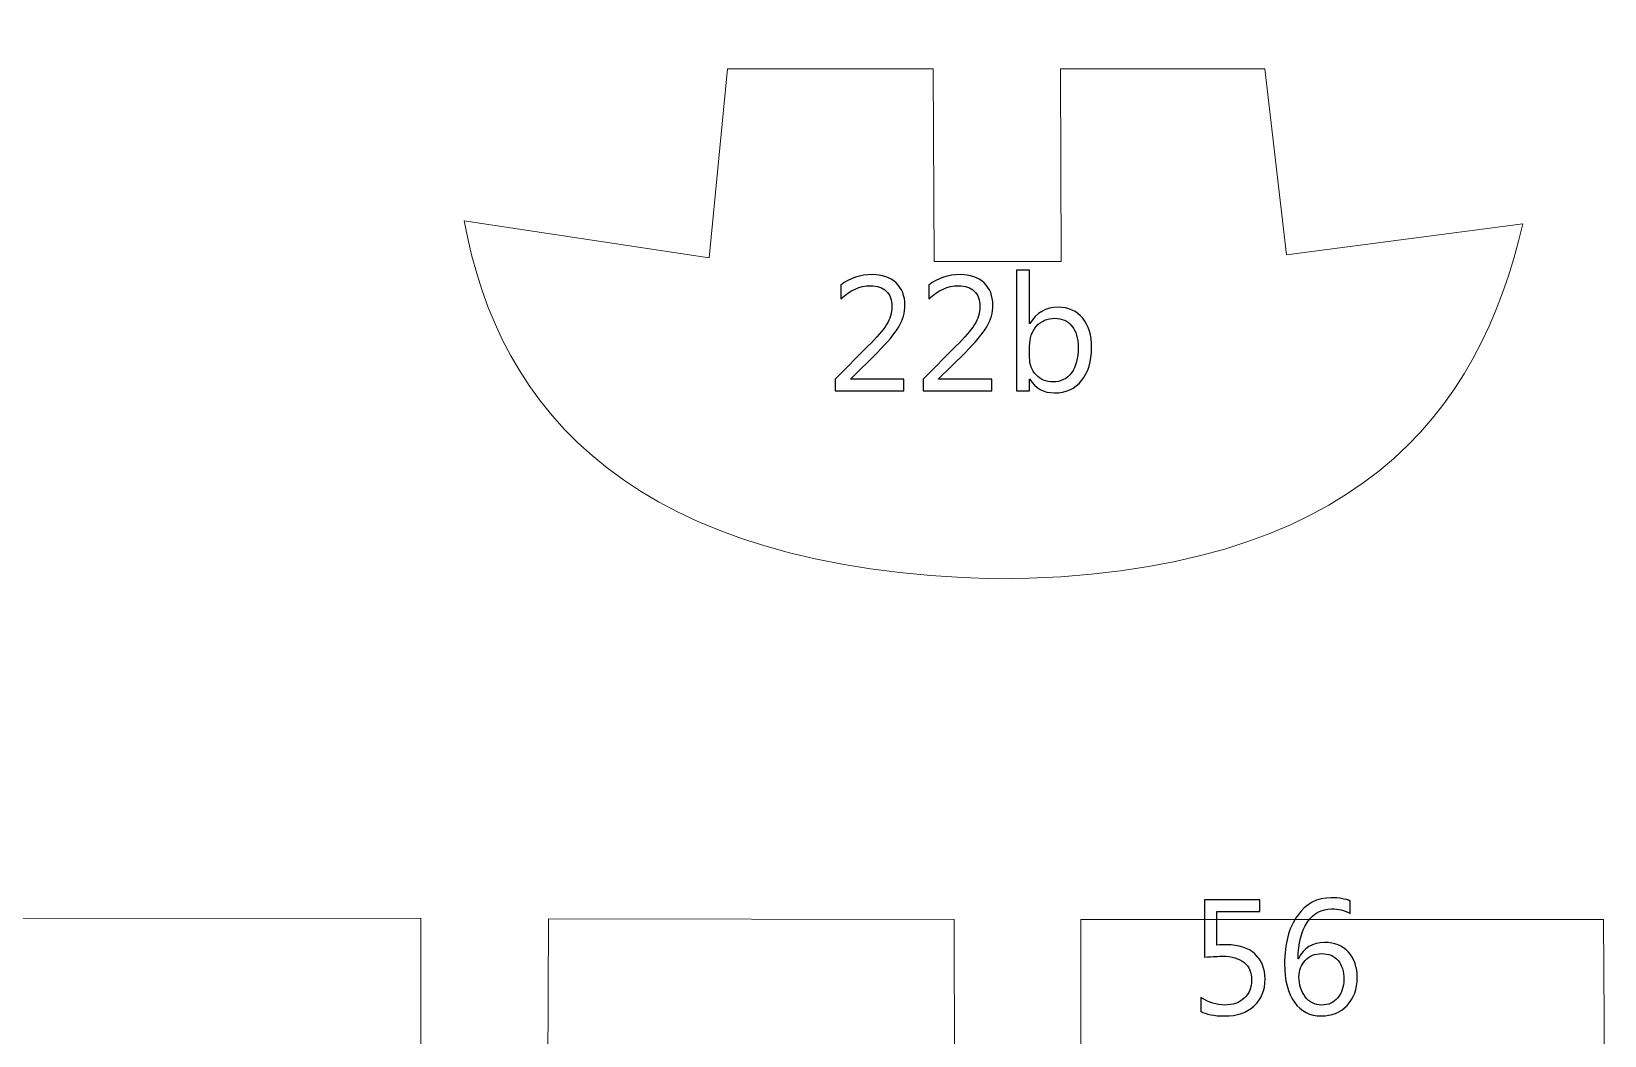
# Model space of a CAD drawing. Header units: centimetres. Extents: x -370 to 378, y -504 to 433.
# Drawn here: x 289.2 to 367, y 259.5 to 309.1 of the extents above; entities that cross this region are included whole.
import ezdxf

# ---------------------------------------------------------------- set-up
doc = ezdxf.new("R2010")
doc.units = ezdxf.units.CM
doc.header["$MEASUREMENT"] = 0
doc.layers.add('Camada 1', color=7, linetype='Continuous')
doc.layers.add('Camada 2', color=20, linetype='Continuous')

msp = doc.modelspace()

# ---------------------------------------------------------------- linework, layer by layer
at = {"layer": 'Camada 1', "lineweight": 9}
for points, knots in [([(216.721, 265.254), (216.721, 265.254), (230.116, 265.318), (230.116, 265.318), (230.116, 265.318), (230.116, 265.318), (230.103, 244.768), (230.103, 244.768), (230.103, 244.768), (230.103, 244.768), (236.36, 244.767), (236.36, 244.767), (236.36, 244.767), (236.36, 244.767), (236.371, 265.182), (236.371, 265.182), (236.371, 265.182), (236.371, 265.182), (256.209, 265.182), (256.209, 265.182), (256.209, 265.182), (256.209, 265.182), (256.209, 244.767), (256.209, 244.767), (256.209, 244.767), (256.209, 244.767), (262.443, 244.768), (262.443, 244.768), (262.443, 244.768), (262.443, 244.768), (262.445, 265.213), (262.445, 265.213), (262.445, 265.213), (262.445, 265.213), (282.346, 265.204), (282.346, 265.204), (282.346, 265.204), (282.346, 265.204), (282.296, 244.775), (282.296, 244.775), (282.296, 244.775), (282.296, 244.775), (288.629, 244.768), (288.629, 244.768), (288.629, 244.768), (288.629, 244.768), (288.652, 265.258), (288.652, 265.258), (288.652, 265.258), (288.652, 265.258), (308.479, 265.277), (308.479, 265.277), (308.479, 265.277), (308.479, 265.277), (308.479, 244.77), (308.479, 244.77), (308.479, 244.77), (308.479, 244.77), (314.689, 244.774), (314.689, 244.774), (314.689, 244.774), (314.689, 244.774), (314.79, 265.253), (314.79, 265.253), (314.79, 265.253), (314.79, 265.253), (334.828, 265.214), (334.828, 265.214), (334.828, 265.214), (334.828, 265.214), (334.892, 244.769), (334.892, 244.769), (334.892, 244.769), (334.892, 244.769), (341.063, 244.77), (341.063, 244.77), (341.063, 244.77), (341.063, 244.77), (341.094, 265.214), (341.094, 265.214), (341.094, 265.214), (341.094, 265.214), (366.922, 265.225), (366.922, 265.225), (366.922, 265.225), (366.922, 265.225), (366.966, 256.867), (366.966, 256.867), (366.966, 256.867), (366.966, 256.867), (360.754, 256.873), (360.754, 256.873), (360.754, 256.873), (360.754, 256.873), (360.754, 232.292), (360.754, 232.292), (360.754, 232.292), (360.754, 232.292), (366.964, 232.296), (366.964, 232.296), (366.964, 232.296), (366.964, 232.296), (366.963, 224.01), (366.963, 224.01), (366.963, 224.01), (366.963, 224.01), (210.199, 224.007), (210.199, 224.007), (210.199, 224.007), (210.199, 224.007), (210.193, 236.573), (210.193, 236.573), (210.193, 236.573), (210.193, 236.573), (189.145, 236.573), (189.145, 236.573), (189.145, 236.573), (185.916, 236.501), (184.439, 233.061), (184.413, 226.826), (184.413, 226.826), (184.673, 216.628), (178.684, 212.355), (173.821, 212.903), (173.821, 212.903), (173.821, 212.903), (176.697, 236.149), (176.697, 236.149), (176.697, 236.149), (176.697, 236.149), (170.539, 236.789), (170.539, 236.789), (170.539, 236.789), (170.539, 236.789), (168.49, 221.602), (168.49, 221.602), (168.49, 221.602), (168.49, 221.602), (4.291, 221.42), (4.291, 221.42), (4.291, 221.42), (4.291, 221.42), (4.288, 209.376), (4.288, 209.376), (4.288, 209.376), (4.288, 209.376), (-1.971, 209.374), (-1.971, 209.374), (-1.971, 209.374), (-1.971, 209.374), (-2.239, 168.069), (-2.239, 168.069), (-2.239, 168.069), (-2.239, 168.069), (-66.592, 160.863), (-66.592, 160.863), (-66.592, 160.863), (-66.592, 160.863), (-120.101, 160.892), (-120.101, 160.892), (-120.101, 160.892), (-122.907, 159.848), (-124.083, 157.497), (-123.291, 153.568), (-123.291, 153.568), (-123.291, 153.568), (-121.417, 147.705), (-121.417, 147.705), (-121.417, 147.705), (-119.664, 142.218), (-119.162, 139.073), (-123.559, 137.253), (-123.559, 137.253), (-123.559, 137.253), (-131.456, 134.303), (-131.456, 134.303), (-131.456, 134.303), (-142.328, 129.369), (-143.928, 118.845), (-139.185, 104.494), (-139.185, 104.494), (-136.723, 96.587), (-139.695, 91.079), (-144.309, 92.767), (-144.309, 92.767), (-144.309, 92.767), (-196.019, 110.18), (-196.019, 110.18), (-196.019, 110.18), (-194.826, 114.677), (-193.391, 119.174), (-191.716, 123.67), (-191.716, 123.67), (-191.716, 123.67), (-176.995, 117.362), (-176.995, 117.362), (-176.995, 117.362), (-176.995, 117.362), (-174.937, 123.295), (-174.937, 123.295), (-174.937, 123.295), (-174.937, 123.295), (-189.72, 129.603), (-189.72, 129.603), (-189.72, 129.603), (-187.47, 134.471), (-185.1, 139.218), (-182.609, 143.842), (-182.609, 143.842), (-182.609, 143.842), (-167.889, 135.786), (-167.889, 135.786), (-167.889, 135.786), (-167.889, 135.786), (-164.645, 141.095), (-164.645, 141.095), (-164.645, 141.095), (-164.645, 141.095), (-179.178, 149.214), (-179.178, 149.214), (-179.178, 149.214), (-176.797, 153.396), (-174.316, 157.382), (-171.694, 161.08), (-171.694, 161.08), (-171.694, 161.08), (-158.221, 152.024), (-158.221, 152.024), (-158.221, 152.024), (-158.221, 152.024), (-154.852, 157.145), (-154.852, 157.145), (-154.852, 157.145), (-154.852, 157.145), (-168.138, 166.201), (-168.138, 166.201), (-168.138, 166.201), (-165.271, 169.951), (-162.563, 173.777), (-160.029, 177.692), (-160.029, 177.692), (-160.029, 177.692), (-146.12, 169.011), (-146.12, 169.011), (-146.12, 169.011), (-146.12, 169.011), (-143.438, 174.444), (-143.438, 174.444), (-143.438, 174.444), (-143.438, 174.444), (-157.035, 183.25), (-157.035, 183.25), (-157.035, 183.25), (-151.695, 195.771), (-155.396, 206.053), (-170.299, 212.164), (-170.299, 212.164), (-196.331, 218.03), (-225.837, 215.086), (-252.767, 201.797), (-252.767, 201.797), (-272.125, 191.19), (-291.085, 177.8), (-311.371, 166), (-311.371, 166), (-321.658, 159.339), (-331.851, 153.367), (-342.736, 148.568), (-342.736, 148.568), (-346.86, 147.224), (-349.73, 146.708), (-351.28, 147.57), (-351.28, 147.57), (-360.973, 156.269), (-365.918, 177.156), (-365.135, 212.753), (-365.135, 212.753), (-363.041, 242.961), (-358.027, 262.687), (-349.489, 269.76), (-349.489, 269.76), (-341.694, 272.706), (-312.337, 273.158), (-268.236, 269.823), (-268.236, 269.823), (-238.219, 267.466), (-208.36, 264.64), (-178.599, 261.521), (-178.599, 261.521), (-161.15, 259.512), (-146.663, 274.84), (-133.661, 298.457), (-133.661, 298.457), (-137.932, 299.192), (-140.952, 302.511), (-141.329, 309.219), (-141.329, 309.219), (-141.246, 317.163), (-137.792, 321.124), (-131.21, 321.7), (-131.21, 321.7), (-128.465, 321.723), (-125.72, 321.692), (-122.976, 321.377), (-122.976, 321.377), (-119.251, 320.932), (-117.518, 322.574), (-117.641, 327.134), (-117.641, 327.134), (-117.641, 327.134), (-117.584, 336.153), (-117.584, 336.153), (-117.584, 336.153), (-117.584, 336.153), (-110.776, 336.152), (-110.776, 336.152), (-110.776, 336.152), (-110.776, 336.152), (-110.773, 349.137), (-110.773, 349.137), (-110.773, 349.137), (-110.773, 349.137), (-99.344, 349.13), (-99.344, 349.13), (-99.344, 349.13), (-99.344, 349.13), (-88.153, 362.878), (-88.153, 362.878), (-88.153, 362.878), (-88.153, 362.878), (-34.119, 362.869), (-34.119, 362.869), (-34.119, 362.869), (-34.119, 362.869), (-34.106, 340.512), (-34.106, 340.512), (-34.106, 340.512), (-34.106, 340.512), (-27.597, 340.514), (-27.597, 340.514), (-27.597, 340.514), (-27.597, 340.514), (-27.691, 325.715), (-27.691, 325.715), (-27.691, 325.715), (-27.873, 322.531), (-30.047, 321.13), (-33.358, 320.596), (-33.358, 320.596), (-33.358, 320.596), (-44.151, 320.594), (-44.151, 320.594), (-44.151, 320.594), (-44.151, 320.594), (-44.155, 311.191), (-44.155, 311.191), (-44.155, 311.191), (-44.155, 311.191), (-32.849, 311.191), (-32.849, 311.191), (-32.849, 311.191), (-18.571, 310.629), (-10.255, 308.442), (-6.272, 303.592), (-6.272, 303.592), (-3.714, 300.56), (-2.148, 297.196), (-2.032, 293.351), (-2.032, 293.351), (-2.032, 293.351), (-1.901, 274.856), (-1.901, 274.856), (-1.901, 274.856), (-1.901, 274.856), (4.408, 274.86), (4.408, 274.86), (4.408, 274.86), (4.408, 274.86), (4.426, 260.305), (4.426, 260.305), (4.426, 260.305), (4.426, 260.305), (175.044, 260.301), (175.044, 260.301), (175.044, 260.301), (175.044, 260.301), (175.017, 268.365), (175.017, 268.365), (175.017, 268.365), (179.182, 281.411), (183.274, 295.03), (187.51, 307.504), (187.51, 307.504), (189.372, 313.034), (192.544, 316.081), (197.008, 315.926), (197.008, 315.926), (202.874, 315.367), (206.189, 311.724), (207.985, 306.102), (207.985, 306.102), (211.365, 293.082), (213.787, 278.849), (216.721, 265.254)], [0, 0, 0, 0, 0.009804, 0.009804, 0.009804, 0.009804, 0.019608, 0.019608, 0.019608, 0.019608, 0.029412, 0.029412, 0.029412, 0.029412, 0.039216, 0.039216, 0.039216, 0.039216, 0.04902, 0.04902, 0.04902, 0.04902, 0.058824, 0.058824, 0.058824, 0.058824, 0.068627, 0.068627, 0.068627, 0.068627, 0.078431, 0.078431, 0.078431, 0.078431, 0.088235, 0.088235, 0.088235, 0.088235, 0.098039, 0.098039, 0.098039, 0.098039, 0.107843, 0.107843, 0.107843, 0.107843, 0.117647, 0.117647, 0.117647, 0.117647, 0.127451, 0.127451, 0.127451, 0.127451, 0.137255, 0.137255, 0.137255, 0.137255, 0.147059, 0.147059, 0.147059, 0.147059, 0.156863, 0.156863, 0.156863, 0.156863, 0.166667, 0.166667, 0.166667, 0.166667, 0.176471, 0.176471, 0.176471, 0.176471, 0.186275, 0.186275, 0.186275, 0.186275, 0.196078, 0.196078, 0.196078, 0.196078, 0.205882, 0.205882, 0.205882, 0.205882, 0.215686, 0.215686, 0.215686, 0.215686, 0.22549, 0.22549, 0.22549, 0.22549, 0.235294, 0.235294, 0.235294, 0.235294, 0.245098, 0.245098, 0.245098, 0.245098, 0.254902, 0.254902, 0.254902, 0.254902, 0.264706, 0.264706, 0.264706, 0.264706, 0.27451, 0.27451, 0.27451, 0.27451, 0.284314, 0.284314, 0.284314, 0.284314, 0.294118, 0.294118, 0.294118, 0.294118, 0.303922, 0.303922, 0.303922, 0.303922, 0.313725, 0.313725, 0.313725, 0.313726, 0.323529, 0.323529, 0.323529, 0.323529, 0.333333, 0.333333, 0.333333, 0.333333, 0.343137, 0.343137, 0.343137, 0.343137, 0.352941, 0.352941, 0.352941, 0.352941, 0.362745, 0.362745, 0.362745, 0.362745, 0.372549, 0.372549, 0.372549, 0.372549, 0.382353, 0.382353, 0.382353, 0.382353, 0.392157, 0.392157, 0.392157, 0.392157, 0.401961, 0.401961, 0.401961, 0.401961, 0.411765, 0.411765, 0.411765, 0.411765, 0.421569, 0.421569, 0.421569, 0.421569, 0.431373, 0.431373, 0.431373, 0.431373, 0.441176, 0.441176, 0.441176, 0.441176, 0.45098, 0.45098, 0.45098, 0.45098, 0.460784, 0.460784, 0.460784, 0.460784, 0.470588, 0.470588, 0.470588, 0.470588, 0.480392, 0.480392, 0.480392, 0.480392, 0.490196, 0.490196, 0.490196, 0.490196, 0.5, 0.5, 0.5, 0.5, 0.509804, 0.509804, 0.509804, 0.509804, 0.519608, 0.519608, 0.519608, 0.519608, 0.529412, 0.529412, 0.529412, 0.529412, 0.539216, 0.539216, 0.539216, 0.539216, 0.54902, 0.54902, 0.54902, 0.54902, 0.558824, 0.558824, 0.558824, 0.558824, 0.568627, 0.568627, 0.568627, 0.568627, 0.578431, 0.578431, 0.578431, 0.578431, 0.588235, 0.588235, 0.588235, 0.588235, 0.598039, 0.598039, 0.598039, 0.598039, 0.607843, 0.607843, 0.607843, 0.607843, 0.617647, 0.617647, 0.617647, 0.617647, 0.627451, 0.627451, 0.627451, 0.627451, 0.637255, 0.637255, 0.637255, 0.637255, 0.647059, 0.647059, 0.647059, 0.647059, 0.656863, 0.656863, 0.656863, 0.656863, 0.666667, 0.666667, 0.666667, 0.666667, 0.676471, 0.676471, 0.676471, 0.676471, 0.686275, 0.686275, 0.686275, 0.686275, 0.696078, 0.696078, 0.696078, 0.696078, 0.705882, 0.705882, 0.705882, 0.705882, 0.715686, 0.715686, 0.715686, 0.715686, 0.72549, 0.72549, 0.72549, 0.72549, 0.735294, 0.735294, 0.735294, 0.735294, 0.745098, 0.745098, 0.745098, 0.745098, 0.754902, 0.754902, 0.754902, 0.754902, 0.764706, 0.764706, 0.764706, 0.764706, 0.77451, 0.77451, 0.77451, 0.77451, 0.784314, 0.784314, 0.784314, 0.784314, 0.794118, 0.794118, 0.794118, 0.794118, 0.803922, 0.803922, 0.803922, 0.803922, 0.813725, 0.813725, 0.813725, 0.813726, 0.823529, 0.823529, 0.823529, 0.823529, 0.833333, 0.833333, 0.833333, 0.833333, 0.843137, 0.843137, 0.843137, 0.843137, 0.852941, 0.852941, 0.852941, 0.852941, 0.862745, 0.862745, 0.862745, 0.862745, 0.872549, 0.872549, 0.872549, 0.872549, 0.882353, 0.882353, 0.882353, 0.882353, 0.892157, 0.892157, 0.892157, 0.892157, 0.901961, 0.901961, 0.901961, 0.901961, 0.911765, 0.911765, 0.911765, 0.911765, 0.921569, 0.921569, 0.921569, 0.921569, 0.931373, 0.931373, 0.931373, 0.931373, 0.941176, 0.941176, 0.941176, 0.941176, 0.95098, 0.95098, 0.95098, 0.95098, 0.960784, 0.960784, 0.960784, 0.960784, 0.970588, 0.970588, 0.970588, 0.970588, 0.980392, 0.980392, 0.980392, 0.980392, 1, 1, 1, 1]), ([(323.624, 307.212), (323.624, 307.212), (333.79, 307.215), (333.79, 307.215), (333.79, 307.215), (333.79, 307.215), (333.841, 297.711), (333.841, 297.711), (333.841, 297.711), (333.841, 297.711), (340.114, 297.703), (340.114, 297.703), (340.114, 297.703), (340.114, 297.703), (340.086, 307.212), (340.086, 307.212), (340.086, 307.212), (340.086, 307.212), (350.187, 307.214), (350.187, 307.214), (350.187, 307.214), (350.187, 307.214), (351.244, 298.029), (351.244, 298.029), (351.244, 298.029), (351.244, 298.029), (362.921, 299.573), (362.921, 299.573), (362.921, 299.573), (360.803, 290.292), (354.783, 282.133), (336.876, 282.034), (336.876, 282.034), (319.005, 282.489), (312.323, 290.293), (310.617, 299.72), (310.617, 299.72), (310.617, 299.72), (322.715, 297.893), (322.715, 297.893), (322.715, 297.893), (322.715, 297.893), (323.624, 307.212), (323.624, 307.212)], [0, 0, 0, 0, 0.083333, 0.083333, 0.083333, 0.083333, 0.166667, 0.166667, 0.166667, 0.166667, 0.25, 0.25, 0.25, 0.25, 0.333333, 0.333333, 0.333333, 0.333333, 0.416667, 0.416667, 0.416667, 0.416667, 0.5, 0.5, 0.5, 0.5, 0.583333, 0.583333, 0.583333, 0.583333, 0.666667, 0.666667, 0.666667, 0.666667, 0.75, 0.75, 0.75, 0.75, 0.833333, 0.833333, 0.833333, 0.833333, 1, 1, 1, 1])]:
    msp.add_open_spline(points, degree=3, knots=knots, dxfattribs=at)
at = {"layer": 'Camada 2'}
for points, knots in [([(332.344, 291.316), (332.344, 291.316), (328.941, 291.316), (328.941, 291.316), (328.941, 291.316), (328.941, 291.316), (328.941, 291.889), (328.941, 291.889), (328.941, 291.889), (328.941, 291.889), (330.586, 293.54), (330.586, 293.54), (330.586, 293.54), (331.007, 293.96), (331.307, 294.31), (331.485, 294.589), (331.485, 294.589), (331.666, 294.869), (331.756, 295.169), (331.756, 295.486), (331.756, 295.486), (331.756, 295.811), (331.663, 296.064), (331.476, 296.243), (331.476, 296.243), (331.289, 296.421), (331.024, 296.51), (330.68, 296.51), (330.68, 296.51), (330.176, 296.51), (329.694, 296.295), (329.231, 295.865), (329.231, 295.865), (329.231, 295.865), (329.231, 296.542), (329.231, 296.542), (329.231, 296.542), (329.672, 296.886), (330.186, 297.058), (330.77, 297.058), (330.77, 297.058), (331.274, 297.058), (331.671, 296.921), (331.96, 296.649), (331.96, 296.649), (332.249, 296.376), (332.393, 296.009), (332.393, 295.549), (332.393, 295.549), (332.393, 295.187), (332.293, 294.833), (332.093, 294.487), (332.093, 294.487), (331.894, 294.142), (331.535, 293.713), (331.018, 293.201), (331.018, 293.201), (331.018, 293.201), (329.715, 291.913), (329.715, 291.913), (329.715, 291.913), (329.715, 291.913), (329.715, 291.897), (329.715, 291.897), (329.715, 291.897), (329.715, 291.897), (332.344, 291.897), (332.344, 291.897), (332.344, 291.897), (332.344, 291.897), (332.344, 291.316), (332.344, 291.316)], [0, 0, 0, 0, 0.052632, 0.052632, 0.052632, 0.052632, 0.105263, 0.105263, 0.105263, 0.105263, 0.157895, 0.157895, 0.157895, 0.157895, 0.210526, 0.210526, 0.210526, 0.210526, 0.263158, 0.263158, 0.263158, 0.263158, 0.315789, 0.315789, 0.315789, 0.315789, 0.368421, 0.368421, 0.368421, 0.368421, 0.421053, 0.421053, 0.421053, 0.421053, 0.473684, 0.473684, 0.473684, 0.473684, 0.526316, 0.526316, 0.526316, 0.526316, 0.578947, 0.578947, 0.578947, 0.578947, 0.631579, 0.631579, 0.631579, 0.631579, 0.684211, 0.684211, 0.684211, 0.684211, 0.736842, 0.736842, 0.736842, 0.736842, 0.789474, 0.789474, 0.789474, 0.789474, 0.842105, 0.842105, 0.842105, 0.842105, 0.894737, 0.894737, 0.894737, 0.894737, 1, 1, 1, 1]), ([(336.691, 291.316), (336.691, 291.316), (333.288, 291.316), (333.288, 291.316), (333.288, 291.316), (333.288, 291.316), (333.288, 291.889), (333.288, 291.889), (333.288, 291.889), (333.288, 291.889), (334.933, 293.54), (334.933, 293.54), (334.933, 293.54), (335.354, 293.96), (335.654, 294.31), (335.832, 294.589), (335.832, 294.589), (336.012, 294.869), (336.102, 295.169), (336.102, 295.486), (336.102, 295.486), (336.102, 295.811), (336.01, 296.064), (335.823, 296.243), (335.823, 296.243), (335.636, 296.421), (335.371, 296.51), (335.027, 296.51), (335.027, 296.51), (334.523, 296.51), (334.041, 296.295), (333.578, 295.865), (333.578, 295.865), (333.578, 295.865), (333.578, 296.542), (333.578, 296.542), (333.578, 296.542), (334.019, 296.886), (334.532, 297.058), (335.117, 297.058), (335.117, 297.058), (335.621, 297.058), (336.018, 296.921), (336.307, 296.649), (336.307, 296.649), (336.596, 296.376), (336.74, 296.009), (336.74, 295.549), (336.74, 295.549), (336.74, 295.187), (336.64, 294.833), (336.44, 294.487), (336.44, 294.487), (336.241, 294.142), (335.882, 293.713), (335.365, 293.201), (335.365, 293.201), (335.365, 293.201), (334.062, 291.913), (334.062, 291.913), (334.062, 291.913), (334.062, 291.913), (334.062, 291.897), (334.062, 291.897), (334.062, 291.897), (334.062, 291.897), (336.691, 291.897), (336.691, 291.897), (336.691, 291.897), (336.691, 291.897), (336.691, 291.316), (336.691, 291.316)], [0, 0, 0, 0, 0.052632, 0.052632, 0.052632, 0.052632, 0.105263, 0.105263, 0.105263, 0.105263, 0.157895, 0.157895, 0.157895, 0.157895, 0.210526, 0.210526, 0.210526, 0.210526, 0.263158, 0.263158, 0.263158, 0.263158, 0.315789, 0.315789, 0.315789, 0.315789, 0.368421, 0.368421, 0.368421, 0.368421, 0.421053, 0.421053, 0.421053, 0.421053, 0.473684, 0.473684, 0.473684, 0.473684, 0.526316, 0.526316, 0.526316, 0.526316, 0.578947, 0.578947, 0.578947, 0.578947, 0.631579, 0.631579, 0.631579, 0.631579, 0.684211, 0.684211, 0.684211, 0.684211, 0.736842, 0.736842, 0.736842, 0.736842, 0.789474, 0.789474, 0.789474, 0.789474, 0.842105, 0.842105, 0.842105, 0.842105, 0.894737, 0.894737, 0.894737, 0.894737, 1, 1, 1, 1]), ([(338.57, 291.894), (338.57, 291.894), (338.554, 291.894), (338.554, 291.894), (338.554, 291.894), (338.554, 291.894), (338.554, 291.316), (338.554, 291.316), (338.554, 291.316), (338.554, 291.316), (337.909, 291.316), (337.909, 291.316), (337.909, 291.316), (337.909, 291.316), (337.909, 297.284), (337.909, 297.284), (337.909, 297.284), (337.909, 297.284), (338.554, 297.284), (338.554, 297.284), (338.554, 297.284), (338.554, 297.284), (338.554, 294.644), (338.554, 294.644), (338.554, 294.644), (338.554, 294.644), (338.57, 294.644), (338.57, 294.644), (338.57, 294.644), (338.887, 295.178), (339.353, 295.445), (339.964, 295.445), (339.964, 295.445), (340.482, 295.445), (340.886, 295.265), (341.179, 294.904), (341.179, 294.904), (341.472, 294.542), (341.619, 294.058), (341.619, 293.451), (341.619, 293.451), (341.619, 292.776), (341.455, 292.234), (341.127, 291.828), (341.127, 291.828), (340.797, 291.423), (340.348, 291.22), (339.778, 291.22), (339.778, 291.22), (339.246, 291.22), (338.843, 291.444), (338.57, 291.894)], [0, 0, 0, 0, 0.071429, 0.071429, 0.071429, 0.071429, 0.142857, 0.142857, 0.142857, 0.142857, 0.214286, 0.214286, 0.214286, 0.214286, 0.285714, 0.285714, 0.285714, 0.285714, 0.357143, 0.357143, 0.357143, 0.357143, 0.428571, 0.428571, 0.428571, 0.428571, 0.5, 0.5, 0.5, 0.5, 0.571429, 0.571429, 0.571429, 0.571429, 0.642857, 0.642857, 0.642857, 0.642857, 0.714286, 0.714286, 0.714286, 0.714286, 0.785714, 0.785714, 0.785714, 0.785714, 0.857143, 0.857143, 0.857143, 0.857143, 1, 1, 1, 1]), ([(338.554, 293.526), (338.554, 293.526), (338.554, 292.962), (338.554, 292.962), (338.554, 292.962), (338.554, 292.627), (338.663, 292.343), (338.879, 292.109), (338.879, 292.109), (339.096, 291.877), (339.371, 291.76), (339.705, 291.76), (339.705, 291.76), (340.096, 291.76), (340.402, 291.911), (340.624, 292.21), (340.624, 292.21), (340.846, 292.511), (340.957, 292.928), (340.957, 293.463), (340.957, 293.463), (340.957, 293.913), (340.854, 294.267), (340.645, 294.522), (340.645, 294.522), (340.439, 294.777), (340.158, 294.905), (339.803, 294.905), (339.803, 294.905), (339.428, 294.905), (339.125, 294.775), (338.897, 294.513), (338.897, 294.513), (338.668, 294.251), (338.554, 293.921), (338.554, 293.526)], [0, 0, 0, 0, 0.1, 0.1, 0.1, 0.1, 0.2, 0.2, 0.2, 0.2, 0.3, 0.3, 0.3, 0.3, 0.4, 0.4, 0.4, 0.4, 0.5, 0.5, 0.5, 0.5, 0.6, 0.6, 0.6, 0.6, 0.7, 0.7, 0.7, 0.7, 0.8, 0.8, 0.8, 0.8, 1, 1, 1, 1]), ([(347.019, 260.688), (347.019, 260.688), (347.019, 261.373), (347.019, 261.373), (347.019, 261.373), (347.405, 261.121), (347.797, 260.994), (348.196, 260.994), (348.196, 260.994), (348.596, 260.994), (348.917, 261.107), (349.161, 261.333), (349.161, 261.333), (349.405, 261.557), (349.527, 261.857), (349.527, 262.23), (349.527, 262.23), (349.527, 262.599), (349.402, 262.888), (349.153, 263.095), (349.153, 263.095), (348.903, 263.302), (348.547, 263.405), (348.082, 263.405), (348.082, 263.405), (347.925, 263.405), (347.629, 263.389), (347.196, 263.358), (347.196, 263.358), (347.196, 263.358), (347.196, 266.196), (347.196, 266.196), (347.196, 266.196), (347.196, 266.196), (349.93, 266.196), (349.93, 266.196), (349.93, 266.196), (349.93, 266.196), (349.93, 265.615), (349.93, 265.615), (349.93, 265.615), (349.93, 265.615), (347.809, 265.615), (347.809, 265.615), (347.809, 265.615), (347.809, 265.615), (347.809, 263.954), (347.809, 263.954), (347.809, 263.954), (347.983, 263.965), (348.143, 263.97), (348.29, 263.97), (348.29, 263.97), (348.894, 263.97), (349.362, 263.818), (349.692, 263.516), (349.692, 263.516), (350.023, 263.213), (350.188, 262.798), (350.188, 262.271), (350.188, 262.271), (350.188, 261.725), (350.011, 261.286), (349.655, 260.954), (349.655, 260.954), (349.299, 260.621), (348.809, 260.454), (348.19, 260.454), (348.19, 260.454), (347.667, 260.454), (347.277, 260.532), (347.019, 260.688)], [0, 0, 0, 0, 0.052632, 0.052632, 0.052632, 0.052632, 0.105263, 0.105263, 0.105263, 0.105263, 0.157895, 0.157895, 0.157895, 0.157895, 0.210526, 0.210526, 0.210526, 0.210526, 0.263158, 0.263158, 0.263158, 0.263158, 0.315789, 0.315789, 0.315789, 0.315789, 0.368421, 0.368421, 0.368421, 0.368421, 0.421053, 0.421053, 0.421053, 0.421053, 0.473684, 0.473684, 0.473684, 0.473684, 0.526316, 0.526316, 0.526316, 0.526316, 0.578947, 0.578947, 0.578947, 0.578947, 0.631579, 0.631579, 0.631579, 0.631579, 0.684211, 0.684211, 0.684211, 0.684211, 0.736842, 0.736842, 0.736842, 0.736842, 0.789474, 0.789474, 0.789474, 0.789474, 0.842105, 0.842105, 0.842105, 0.842105, 0.894737, 0.894737, 0.894737, 0.894737, 1, 1, 1, 1]), ([(354.398, 266.131), (354.398, 266.131), (354.398, 265.52), (354.398, 265.52), (354.398, 265.52), (354.106, 265.669), (353.8, 265.744), (353.477, 265.744), (353.477, 265.744), (352.977, 265.744), (352.577, 265.521), (352.276, 265.075), (352.276, 265.075), (351.976, 264.629), (351.825, 264.031), (351.825, 263.282), (351.825, 263.282), (351.825, 263.282), (351.841, 263.282), (351.841, 263.282), (351.841, 263.282), (352.104, 263.815), (352.534, 264.083), (353.132, 264.083), (353.132, 264.083), (353.625, 264.083), (354.016, 263.924), (354.308, 263.609), (354.308, 263.609), (354.6, 263.291), (354.745, 262.868), (354.745, 262.337), (354.745, 262.337), (354.745, 261.783), (354.578, 261.33), (354.245, 260.979), (354.245, 260.979), (353.911, 260.629), (353.488, 260.454), (352.975, 260.454), (352.975, 260.454), (352.407, 260.454), (351.962, 260.68), (351.64, 261.131), (351.64, 261.131), (351.317, 261.583), (351.156, 262.217), (351.156, 263.035), (351.156, 263.035), (351.156, 264.025), (351.367, 264.816), (351.789, 265.406), (351.789, 265.406), (352.211, 265.997), (352.769, 266.293), (353.461, 266.293), (353.461, 266.293), (353.855, 266.293), (354.167, 266.239), (354.398, 266.131)], [0, 0, 0, 0, 0.0625, 0.0625, 0.0625, 0.0625, 0.125, 0.125, 0.125, 0.125, 0.1875, 0.1875, 0.1875, 0.1875, 0.25, 0.25, 0.25, 0.25, 0.3125, 0.3125, 0.3125, 0.3125, 0.375, 0.375, 0.375, 0.375, 0.4375, 0.4375, 0.4375, 0.4375, 0.5, 0.5, 0.5, 0.5, 0.5625, 0.5625, 0.5625, 0.5625, 0.625, 0.625, 0.625, 0.625, 0.6875, 0.6875, 0.6875, 0.6875, 0.75, 0.75, 0.75, 0.75, 0.8125, 0.8125, 0.8125, 0.8125, 0.875, 0.875, 0.875, 0.875, 1, 1, 1, 1]), ([(352.988, 263.535), (352.655, 263.535), (352.385, 263.422), (352.178, 263.196), (352.178, 263.196), (351.969, 262.969), (351.866, 262.703), (351.866, 262.395), (351.866, 262.395), (351.866, 262.008), (351.969, 261.678), (352.175, 261.404), (352.175, 261.404), (352.381, 261.131), (352.655, 260.994), (352.996, 260.994), (352.996, 260.994), (353.321, 260.994), (353.585, 261.114), (353.784, 261.352), (353.784, 261.352), (353.984, 261.59), (354.083, 261.891), (354.083, 262.256), (354.083, 262.256), (354.083, 262.657), (353.988, 262.969), (353.796, 263.196), (353.796, 263.196), (353.604, 263.422), (353.335, 263.535), (352.988, 263.535)], [0, 0, 0, 0, 0.111111, 0.111111, 0.111111, 0.111111, 0.222222, 0.222222, 0.222222, 0.222222, 0.333333, 0.333333, 0.333333, 0.333333, 0.444444, 0.444444, 0.444444, 0.444444, 0.555556, 0.555556, 0.555556, 0.555556, 0.666667, 0.666667, 0.666667, 0.666667, 0.777778, 0.777778, 0.777778, 0.777778, 1, 1, 1, 1])]:
    msp.add_open_spline(points, degree=3, knots=knots, dxfattribs=at)
at = {"layer": 'Camada 2', "lineweight": 9}
for points, knots in [([(332.344, 291.316), (332.344, 291.316), (328.941, 291.316), (328.941, 291.316), (328.941, 291.316), (328.941, 291.316), (328.941, 291.889), (328.941, 291.889), (328.941, 291.889), (328.941, 291.889), (330.586, 293.54), (330.586, 293.54), (330.586, 293.54), (331.007, 293.96), (331.307, 294.31), (331.485, 294.589), (331.485, 294.589), (331.666, 294.869), (331.756, 295.169), (331.756, 295.486), (331.756, 295.486), (331.756, 295.811), (331.663, 296.064), (331.476, 296.243), (331.476, 296.243), (331.289, 296.421), (331.024, 296.51), (330.68, 296.51), (330.68, 296.51), (330.176, 296.51), (329.694, 296.295), (329.231, 295.865), (329.231, 295.865), (329.231, 295.865), (329.231, 296.542), (329.231, 296.542), (329.231, 296.542), (329.672, 296.886), (330.186, 297.058), (330.77, 297.058), (330.77, 297.058), (331.274, 297.058), (331.671, 296.921), (331.96, 296.649), (331.96, 296.649), (332.249, 296.376), (332.393, 296.009), (332.393, 295.549), (332.393, 295.549), (332.393, 295.187), (332.293, 294.833), (332.093, 294.487), (332.093, 294.487), (331.894, 294.142), (331.535, 293.713), (331.018, 293.201), (331.018, 293.201), (331.018, 293.201), (329.715, 291.913), (329.715, 291.913), (329.715, 291.913), (329.715, 291.913), (329.715, 291.897), (329.715, 291.897), (329.715, 291.897), (329.715, 291.897), (332.344, 291.897), (332.344, 291.897), (332.344, 291.897), (332.344, 291.897), (332.344, 291.316), (332.344, 291.316)], [0, 0, 0, 0, 0.052632, 0.052632, 0.052632, 0.052632, 0.105263, 0.105263, 0.105263, 0.105263, 0.157895, 0.157895, 0.157895, 0.157895, 0.210526, 0.210526, 0.210526, 0.210526, 0.263158, 0.263158, 0.263158, 0.263158, 0.315789, 0.315789, 0.315789, 0.315789, 0.368421, 0.368421, 0.368421, 0.368421, 0.421053, 0.421053, 0.421053, 0.421053, 0.473684, 0.473684, 0.473684, 0.473684, 0.526316, 0.526316, 0.526316, 0.526316, 0.578947, 0.578947, 0.578947, 0.578947, 0.631579, 0.631579, 0.631579, 0.631579, 0.684211, 0.684211, 0.684211, 0.684211, 0.736842, 0.736842, 0.736842, 0.736842, 0.789474, 0.789474, 0.789474, 0.789474, 0.842105, 0.842105, 0.842105, 0.842105, 0.894737, 0.894737, 0.894737, 0.894737, 1, 1, 1, 1]), ([(336.691, 291.316), (336.691, 291.316), (333.288, 291.316), (333.288, 291.316), (333.288, 291.316), (333.288, 291.316), (333.288, 291.889), (333.288, 291.889), (333.288, 291.889), (333.288, 291.889), (334.933, 293.54), (334.933, 293.54), (334.933, 293.54), (335.354, 293.96), (335.654, 294.31), (335.832, 294.589), (335.832, 294.589), (336.012, 294.869), (336.102, 295.169), (336.102, 295.486), (336.102, 295.486), (336.102, 295.811), (336.01, 296.064), (335.823, 296.243), (335.823, 296.243), (335.636, 296.421), (335.371, 296.51), (335.027, 296.51), (335.027, 296.51), (334.523, 296.51), (334.041, 296.295), (333.578, 295.865), (333.578, 295.865), (333.578, 295.865), (333.578, 296.542), (333.578, 296.542), (333.578, 296.542), (334.019, 296.886), (334.532, 297.058), (335.117, 297.058), (335.117, 297.058), (335.621, 297.058), (336.018, 296.921), (336.307, 296.649), (336.307, 296.649), (336.596, 296.376), (336.74, 296.009), (336.74, 295.549), (336.74, 295.549), (336.74, 295.187), (336.64, 294.833), (336.44, 294.487), (336.44, 294.487), (336.241, 294.142), (335.882, 293.713), (335.365, 293.201), (335.365, 293.201), (335.365, 293.201), (334.062, 291.913), (334.062, 291.913), (334.062, 291.913), (334.062, 291.913), (334.062, 291.897), (334.062, 291.897), (334.062, 291.897), (334.062, 291.897), (336.691, 291.897), (336.691, 291.897), (336.691, 291.897), (336.691, 291.897), (336.691, 291.316), (336.691, 291.316)], [0, 0, 0, 0, 0.052632, 0.052632, 0.052632, 0.052632, 0.105263, 0.105263, 0.105263, 0.105263, 0.157895, 0.157895, 0.157895, 0.157895, 0.210526, 0.210526, 0.210526, 0.210526, 0.263158, 0.263158, 0.263158, 0.263158, 0.315789, 0.315789, 0.315789, 0.315789, 0.368421, 0.368421, 0.368421, 0.368421, 0.421053, 0.421053, 0.421053, 0.421053, 0.473684, 0.473684, 0.473684, 0.473684, 0.526316, 0.526316, 0.526316, 0.526316, 0.578947, 0.578947, 0.578947, 0.578947, 0.631579, 0.631579, 0.631579, 0.631579, 0.684211, 0.684211, 0.684211, 0.684211, 0.736842, 0.736842, 0.736842, 0.736842, 0.789474, 0.789474, 0.789474, 0.789474, 0.842105, 0.842105, 0.842105, 0.842105, 0.894737, 0.894737, 0.894737, 0.894737, 1, 1, 1, 1]), ([(338.57, 291.894), (338.57, 291.894), (338.554, 291.894), (338.554, 291.894), (338.554, 291.894), (338.554, 291.894), (338.554, 291.316), (338.554, 291.316), (338.554, 291.316), (338.554, 291.316), (337.909, 291.316), (337.909, 291.316), (337.909, 291.316), (337.909, 291.316), (337.909, 297.284), (337.909, 297.284), (337.909, 297.284), (337.909, 297.284), (338.554, 297.284), (338.554, 297.284), (338.554, 297.284), (338.554, 297.284), (338.554, 294.644), (338.554, 294.644), (338.554, 294.644), (338.554, 294.644), (338.57, 294.644), (338.57, 294.644), (338.57, 294.644), (338.887, 295.178), (339.353, 295.445), (339.964, 295.445), (339.964, 295.445), (340.482, 295.445), (340.886, 295.265), (341.179, 294.904), (341.179, 294.904), (341.472, 294.542), (341.619, 294.058), (341.619, 293.451), (341.619, 293.451), (341.619, 292.776), (341.455, 292.234), (341.127, 291.828), (341.127, 291.828), (340.797, 291.423), (340.348, 291.22), (339.778, 291.22), (339.778, 291.22), (339.246, 291.22), (338.843, 291.444), (338.57, 291.894)], [0, 0, 0, 0, 0.071429, 0.071429, 0.071429, 0.071429, 0.142857, 0.142857, 0.142857, 0.142857, 0.214286, 0.214286, 0.214286, 0.214286, 0.285714, 0.285714, 0.285714, 0.285714, 0.357143, 0.357143, 0.357143, 0.357143, 0.428571, 0.428571, 0.428571, 0.428571, 0.5, 0.5, 0.5, 0.5, 0.571429, 0.571429, 0.571429, 0.571429, 0.642857, 0.642857, 0.642857, 0.642857, 0.714286, 0.714286, 0.714286, 0.714286, 0.785714, 0.785714, 0.785714, 0.785714, 0.857143, 0.857143, 0.857143, 0.857143, 1, 1, 1, 1]), ([(338.554, 293.526), (338.554, 293.526), (338.554, 292.962), (338.554, 292.962), (338.554, 292.962), (338.554, 292.627), (338.663, 292.343), (338.879, 292.109), (338.879, 292.109), (339.096, 291.877), (339.371, 291.76), (339.705, 291.76), (339.705, 291.76), (340.096, 291.76), (340.402, 291.911), (340.624, 292.21), (340.624, 292.21), (340.846, 292.511), (340.957, 292.928), (340.957, 293.463), (340.957, 293.463), (340.957, 293.913), (340.854, 294.267), (340.645, 294.522), (340.645, 294.522), (340.439, 294.777), (340.158, 294.905), (339.803, 294.905), (339.803, 294.905), (339.428, 294.905), (339.125, 294.775), (338.897, 294.513), (338.897, 294.513), (338.668, 294.251), (338.554, 293.921), (338.554, 293.526)], [0, 0, 0, 0, 0.1, 0.1, 0.1, 0.1, 0.2, 0.2, 0.2, 0.2, 0.3, 0.3, 0.3, 0.3, 0.4, 0.4, 0.4, 0.4, 0.5, 0.5, 0.5, 0.5, 0.6, 0.6, 0.6, 0.6, 0.7, 0.7, 0.7, 0.7, 0.8, 0.8, 0.8, 0.8, 1, 1, 1, 1]), ([(347.019, 260.688), (347.019, 260.688), (347.019, 261.373), (347.019, 261.373), (347.019, 261.373), (347.405, 261.121), (347.797, 260.994), (348.196, 260.994), (348.196, 260.994), (348.596, 260.994), (348.917, 261.107), (349.161, 261.333), (349.161, 261.333), (349.405, 261.557), (349.527, 261.857), (349.527, 262.23), (349.527, 262.23), (349.527, 262.599), (349.402, 262.888), (349.153, 263.095), (349.153, 263.095), (348.903, 263.302), (348.547, 263.405), (348.082, 263.405), (348.082, 263.405), (347.925, 263.405), (347.629, 263.389), (347.196, 263.358), (347.196, 263.358), (347.196, 263.358), (347.196, 266.196), (347.196, 266.196), (347.196, 266.196), (347.196, 266.196), (349.93, 266.196), (349.93, 266.196), (349.93, 266.196), (349.93, 266.196), (349.93, 265.615), (349.93, 265.615), (349.93, 265.615), (349.93, 265.615), (347.809, 265.615), (347.809, 265.615), (347.809, 265.615), (347.809, 265.615), (347.809, 263.954), (347.809, 263.954), (347.809, 263.954), (347.983, 263.965), (348.143, 263.97), (348.29, 263.97), (348.29, 263.97), (348.894, 263.97), (349.362, 263.818), (349.692, 263.516), (349.692, 263.516), (350.023, 263.213), (350.188, 262.798), (350.188, 262.271), (350.188, 262.271), (350.188, 261.725), (350.011, 261.286), (349.655, 260.954), (349.655, 260.954), (349.299, 260.621), (348.809, 260.454), (348.19, 260.454), (348.19, 260.454), (347.667, 260.454), (347.277, 260.532), (347.019, 260.688)], [0, 0, 0, 0, 0.052632, 0.052632, 0.052632, 0.052632, 0.105263, 0.105263, 0.105263, 0.105263, 0.157895, 0.157895, 0.157895, 0.157895, 0.210526, 0.210526, 0.210526, 0.210526, 0.263158, 0.263158, 0.263158, 0.263158, 0.315789, 0.315789, 0.315789, 0.315789, 0.368421, 0.368421, 0.368421, 0.368421, 0.421053, 0.421053, 0.421053, 0.421053, 0.473684, 0.473684, 0.473684, 0.473684, 0.526316, 0.526316, 0.526316, 0.526316, 0.578947, 0.578947, 0.578947, 0.578947, 0.631579, 0.631579, 0.631579, 0.631579, 0.684211, 0.684211, 0.684211, 0.684211, 0.736842, 0.736842, 0.736842, 0.736842, 0.789474, 0.789474, 0.789474, 0.789474, 0.842105, 0.842105, 0.842105, 0.842105, 0.894737, 0.894737, 0.894737, 0.894737, 1, 1, 1, 1]), ([(354.398, 266.131), (354.398, 266.131), (354.398, 265.52), (354.398, 265.52), (354.398, 265.52), (354.106, 265.669), (353.8, 265.744), (353.477, 265.744), (353.477, 265.744), (352.977, 265.744), (352.577, 265.521), (352.276, 265.075), (352.276, 265.075), (351.976, 264.629), (351.825, 264.031), (351.825, 263.282), (351.825, 263.282), (351.825, 263.282), (351.841, 263.282), (351.841, 263.282), (351.841, 263.282), (352.104, 263.815), (352.534, 264.083), (353.132, 264.083), (353.132, 264.083), (353.625, 264.083), (354.016, 263.924), (354.308, 263.609), (354.308, 263.609), (354.6, 263.291), (354.745, 262.868), (354.745, 262.337), (354.745, 262.337), (354.745, 261.783), (354.578, 261.33), (354.245, 260.979), (354.245, 260.979), (353.911, 260.629), (353.488, 260.454), (352.975, 260.454), (352.975, 260.454), (352.407, 260.454), (351.962, 260.68), (351.64, 261.131), (351.64, 261.131), (351.317, 261.583), (351.156, 262.217), (351.156, 263.035), (351.156, 263.035), (351.156, 264.025), (351.367, 264.816), (351.789, 265.406), (351.789, 265.406), (352.211, 265.997), (352.769, 266.293), (353.461, 266.293), (353.461, 266.293), (353.855, 266.293), (354.167, 266.239), (354.398, 266.131)], [0, 0, 0, 0, 0.0625, 0.0625, 0.0625, 0.0625, 0.125, 0.125, 0.125, 0.125, 0.1875, 0.1875, 0.1875, 0.1875, 0.25, 0.25, 0.25, 0.25, 0.3125, 0.3125, 0.3125, 0.3125, 0.375, 0.375, 0.375, 0.375, 0.4375, 0.4375, 0.4375, 0.4375, 0.5, 0.5, 0.5, 0.5, 0.5625, 0.5625, 0.5625, 0.5625, 0.625, 0.625, 0.625, 0.625, 0.6875, 0.6875, 0.6875, 0.6875, 0.75, 0.75, 0.75, 0.75, 0.8125, 0.8125, 0.8125, 0.8125, 0.875, 0.875, 0.875, 0.875, 1, 1, 1, 1]), ([(352.988, 263.535), (352.655, 263.535), (352.385, 263.422), (352.178, 263.196), (352.178, 263.196), (351.969, 262.969), (351.866, 262.703), (351.866, 262.395), (351.866, 262.395), (351.866, 262.008), (351.969, 261.678), (352.175, 261.404), (352.175, 261.404), (352.381, 261.131), (352.655, 260.994), (352.996, 260.994), (352.996, 260.994), (353.321, 260.994), (353.585, 261.114), (353.784, 261.352), (353.784, 261.352), (353.984, 261.59), (354.083, 261.891), (354.083, 262.256), (354.083, 262.256), (354.083, 262.657), (353.988, 262.969), (353.796, 263.196), (353.796, 263.196), (353.604, 263.422), (353.335, 263.535), (352.988, 263.535)], [0, 0, 0, 0, 0.111111, 0.111111, 0.111111, 0.111111, 0.222222, 0.222222, 0.222222, 0.222222, 0.333333, 0.333333, 0.333333, 0.333333, 0.444444, 0.444444, 0.444444, 0.444444, 0.555556, 0.555556, 0.555556, 0.555556, 0.666667, 0.666667, 0.666667, 0.666667, 0.777778, 0.777778, 0.777778, 0.777778, 1, 1, 1, 1])]:
    msp.add_open_spline(points, degree=3, knots=knots, dxfattribs=at)

doc.saveas('drawing.dxf')
